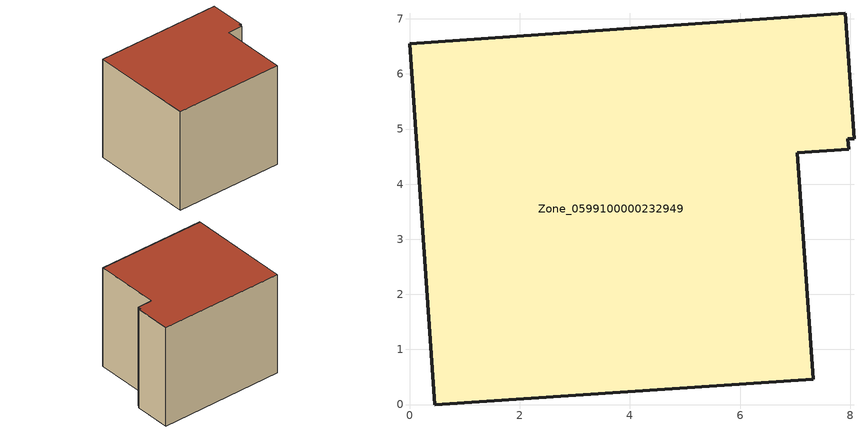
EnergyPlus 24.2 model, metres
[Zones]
Zone_0599100000232949
 floor ground (C_G): 7.96,4.83 7.97,4.63 7.04,4.57 7.33,0.46 0.46,0 0,6.55 7.91,7.1 8.07,4.83 z0
 wall outside (C_F): 0.46,0 7.33,0.46 7.04,4.57 7.97,4.63 7.96,4.83 8.07,4.83 7.91,7.1 0,6.55 0.46,0 z0:6.54
 roof outside (C_R): 7.97,4.63 7.96,4.83 8.07,4.83 7.91,7.1 0,6.55 0.46,0 7.33,0.46 7.04,4.57 z6.54
[BUILDING]
Pand.0599100000232949: North Axis=0; Terrain=City; Loads Convergence Tolerance Value=0.04; Temperature Convergence Tolerance Value=0.4; Solar Distribution=FullExterior; Maximum Number of Warmup Days=25; Minimum Number of Warmup Days=1
[Site:Location]
Rotterdam.The.Hague.AP_ZH_NLD Design_Conditions: Latitude=51.96; Longitude=4.45; Time Zone=1; Elevation=-4.5
[SITE:GROUNDTEMPERATURE:BUILDINGSURFACE]
18, 18, 18, 18, 18, 18, 18, 18, 18, 18, 18, 18
[MATERIAL] Thermal Absorptance=0.9; Solar Absorptance=0.7; Visible Absorptance=0.7
Name | Roughness | Thickness | Conductivity | Density | Specific Heat
G.TI.1946 | MediumSmooth | 0.15 | 1 | 540 | 1210
F.TI.1946 | Rough | 0.3 | 0.857143 | 1920 | 840
R.TI.1946 | MediumRough | 0.2 | 0.1 | 1500 | 1000
[CONSTRUCTION]
C_G: G.TI.1946
C_F: F.TI.1946
C_R: R.TI.1946
[ZONE]
Zone_0599100000232949: Type=1; Multiplier=1; Ceiling Height=Autocalculate; Volume=Autocalculate; Floor Area=autocalculate; Part of Total Floor Area=Yes
[ZONEINFILTRATION:DESIGNFLOWRATE]
Infil_Zone_0599100000232949: Zone or ZoneList or Space or SpaceList=Zone_0599100000232949; Schedule=AlwaysOn; Design Flow Rate Calculation Method=Flow/Area; Flow Rate per Floor Area=0.003; Constant Term Coefficient=1; Temperature Term Coefficient=0; Velocity Term Coefficient=0; Velocity Squared Term Coefficient=0
[HVACTEMPLATE:ZONE:IDEALLOADSAIRSYSTEM]
Zone_0599100000232949: Maximum Heating Supply Air Temperature=50; Minimum Cooling Supply Air Temperature=13; Maximum Heating Supply Air Humidity Ratio=0.0156; Minimum Cooling Supply Air Humidity Ratio=0.0077; Heating Limit=NoLimit; Cooling Limit=NoLimit; Dehumidification Control Type=ConstantSensibleHeatRatio; Cooling Sensible Heat Ratio=0.7; Dehumidification Setpoint=60; Humidification Control Type=None; Humidification Setpoint=30; Outdoor Air Method=None; Outdoor Air Flow Rate per Person=0.00944; Outdoor Air Flow Rate per Zone Floor Area=0; Outdoor Air Flow Rate per Zone=0; Demand Controlled Ventilation Type=None; Outdoor Air Economizer Type=NoEconomizer; Heat Recovery Type=None; Sensible Heat Recovery Effectiveness=0.7; Latent Heat Recovery Effectiveness=0.65
[ZONECONTROL:THERMOSTAT]
ThermostatControl_Zone_0599100000232949: Zone or ZoneList=Zone_0599100000232949; Control Type Schedule=DualSetpointControlType; Control 1=Thermostat_Zone_0599100000232949; Temperature Difference Between Cutout And Setpoint=0
[THERMOSTATSETPOINT:DUALSETPOINT]
Thermostat_Zone_0599100000232949: Heating Setpoint Temperature Schedule=HeatingSetpoint_Zone_0599100000232949; Cooling Setpoint Temperature Schedule=CoolingSetpoint_Zone_0599100000232949
[SCHEDULE:COMPACT]
HeatingSetpoint_Zone_0599100000232949: Through: 12/31, For: AllDays, Until: 24:00, 21
CoolingSetpoint_Zone_0599100000232949: Through: 12/31, For: AllDays, Until: 24:00, 24
DualSetpointControlType: Through: 12/31, For: AllDays, Until: 24:00, 4
AlwaysOn: Through: 12/31, For: AllDays, Until: 24:00, 1
